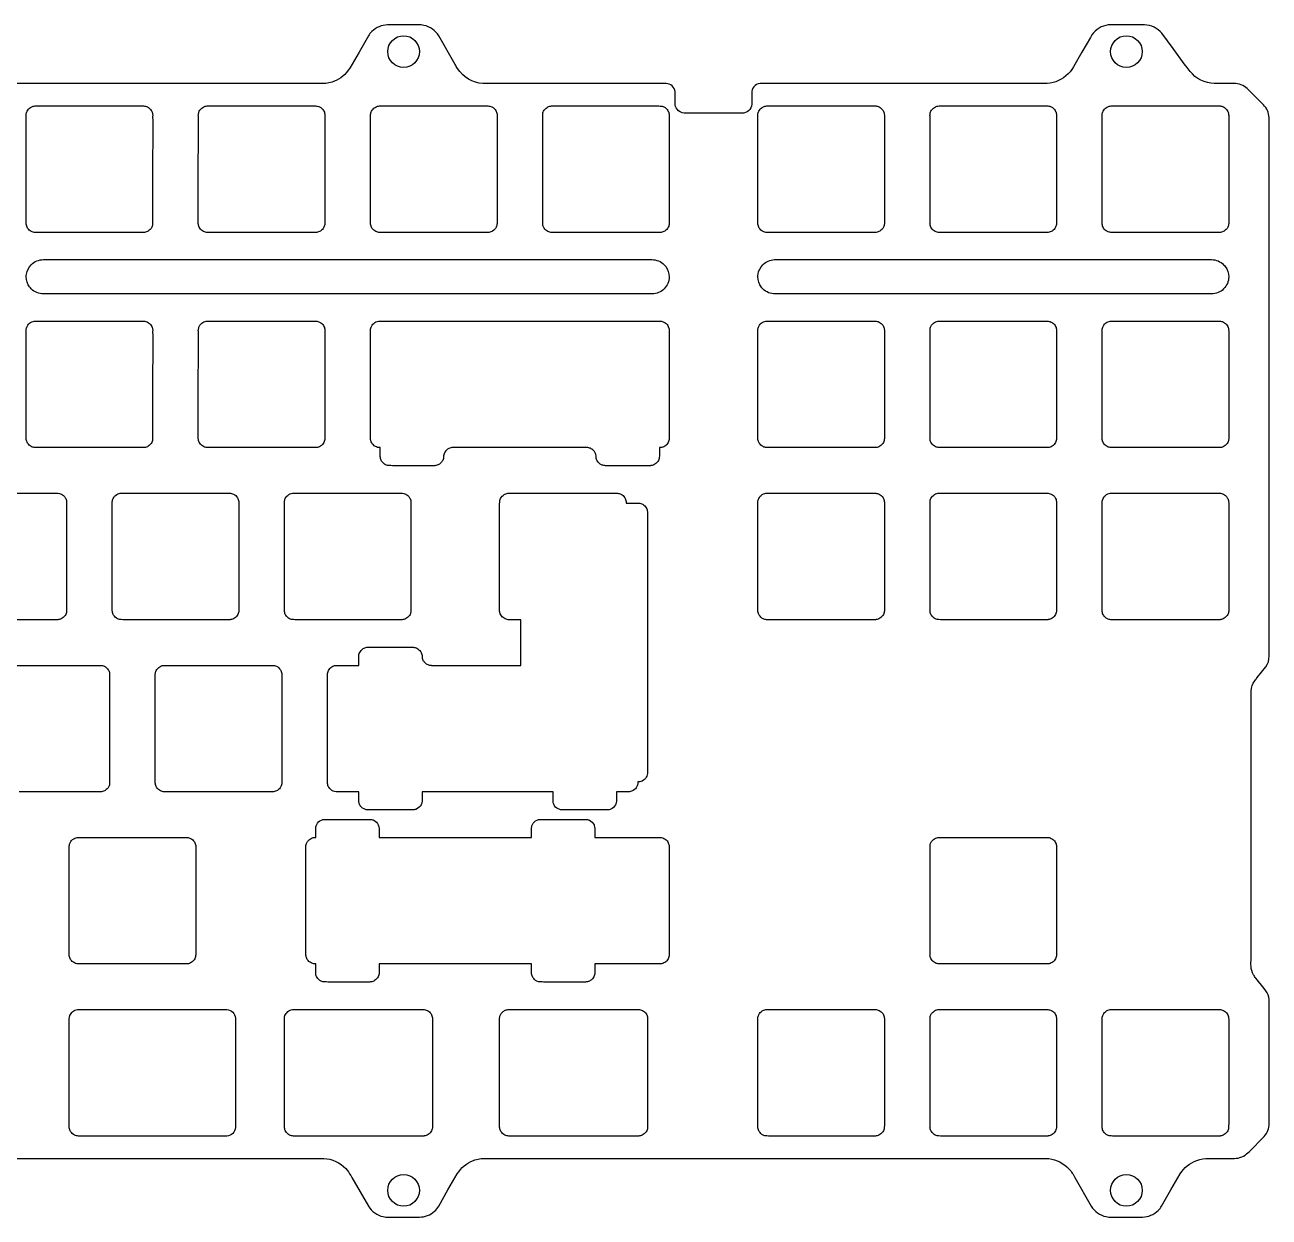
# Model space of a CAD drawing. Extents: x -176 to 176, y -66 to 66.
# Drawn here: x 38.1 to 175.8, y -66 to 66 of the extents above; entities that cross this region are included whole.
import ezdxf

# ---------------------------------------------------------------- set-up
doc = ezdxf.new("R2010")
doc.units = 0
doc.layers.get('0').update_dxf_attribs({"linetype": 'CONTINUOUS'})

msp = doc.modelspace()

# ---------------------------------------------------------------- linework, layer by layer
for points in [[(37.1, -59.48), (40.23, -59.48), (70.15, -59.48, -0.006371), (71.17, -59.48, -0.190595), (73.6, -60.61, -0.067023), (74.16, -61.38), (74.28, -61.59), (76.11, -64.76, 0.210938), (77.76, -65.93, 0.059548), (78.36, -65.98), (78.57, -65.98), (81.77, -65.98, 0.183442), (83.43, -65.33, 0.078834), (83.89, -64.76), (84.92, -62.98), (85.94, -61.2, -0.165043), (87.74, -59.72, -0.101321), (89.13, -59.48), (89.55, -59.48), (94.89, -59.48), (149.89, -59.48), (150.49, -59.48), (151.09, -59.48, -0.177467), (153.41, -60.42, -0.086734), (154.16, -61.38), (154.28, -61.59), (156.11, -64.76, 0.210937), (157.76, -65.93, 0.059577), (158.36, -65.98), (158.57, -65.98), (161.77, -65.98, 0.19585), (163.51, -65.25, 0.066646), (163.89, -64.76), (164.92, -62.98), (165.94, -61.2, -0.167056), (167.77, -59.71, -0.099456), (169.13, -59.48), (170.54, -59.48), (171.94, -59.48, 0.21354), (173.44, -58.85), (173.56, -58.74), (175.23, -57.06, 0.203566), (175.78, -55.61), (175.78, -54.4), (175.78, -42.52, 0.008338), (175.78, -41.91, 0.142898), (175.42, -40.92), (175.22, -40.66), (174.31, -39.53, -0.049571), (174.06, -39.16, -0.115576), (173.78, -38.2, -0.005557), (173.78, -37.61), (173.78, -35.24), (173.78, -8.56, -0.00773), (173.79, -7.76, -0.143008), (174.2, -6.61, -0.005862), (174.47, -6.27), (174.95, -5.68), (175.42, -5.08, 0.168955), (175.78, -3.88), (175.78, -3.44), (175.78, 54.48), (175.78, 55.72, 0.203104), (175.15, 57.14), (173.36, 58.93, 0.204803), (171.9, 59.48), (170.81, 59.48), (169.72, 59.48, -0.21787), (167.03, 60.84), (166.71, 61.27), (166.39, 61.69), (165.15, 63.37), (163.91, 65.05, 0.225398), (161.99, 65.98), (158.23, 65.98, 0.026726), (157.99, 65.97, 0.220043), (156.18, 64.88, 0.01991), (156.01, 64.59), (155.07, 62.96), (154.13, 61.33, -0.182035), (152.18, 59.69, -0.092715), (150.91, 59.48), (148.01, 59.48), (138.7, 59.48), (129.38, 59.48), (120.07, 59.48), (119.45, 59.48, 0.209306), (118.76, 59.11, 0.184027), (118.55, 58.47), (118.55, 57.84), (118.55, 57.21, -0.198804), (118.17, 56.47, -0.191345), (117.45, 56.21), (117.37, 56.21), (111.41, 56.21, -0.007051), (111.06, 56.21, -0.215795), (110.28, 56.64, -0.177693), (110.06, 57.32), (110.06, 57.95), (110.06, 58.58, 0.19827), (109.72, 59.24, 0.193055), (109.06, 59.48), (107.19, 59.48), (89.73, 59.48, -0.00882), (88.79, 59.49, -0.238281), (85.97, 61.16, -0.009116), (85.72, 61.59), (83.89, 64.76, 0.210933), (82.24, 65.93, 0.059573), (81.64, 65.98), (81.43, 65.98), (78.23, 65.98, 0.195817), (76.49, 65.25, 0.066681), (76.11, 64.76), (75.08, 62.98), (74.06, 61.2, -0.165044), (72.26, 59.72, -0.101316), (70.87, 59.48), (70.45, 59.48), (65.11, 59.48), (46.78, 59.48), (28.44, 59.48)], [(39.24, 57.01), (50.86, 57.01), (51.15, 57.01), (51.2, 57.01, 0.006451), (51.21, 57.01, -0.123864), (51.67, 56.9, -0.136669), (52.09, 56.51, -0.108206), (52.24, 56.1, -0.031437), (52.25, 55.98, 0.003363), (52.24, 55.86), (52.25, 55.36), (52.25, 54.86), (52.24, 49.6), (52.24, 46.97), (52.24, 44.34, -0.00257), (52.24, 44, -0.114647), (52.14, 43.59, -0.136637), (51.75, 43.16, -0.108237), (51.34, 43.01, -0.031316), (51.22, 43.01, 0.00368), (51.1, 43.01), (50.6, 43.01), (50.1, 43.01), (44.84, 43.01), (42.21, 43.01), (39.58, 43.01, -0.002526), (39.24, 43.01, -0.114663), (38.82, 43.11, -0.136668), (38.4, 43.5, -0.108215), (38.25, 43.91, -0.0315), (38.24, 44.03, 0.003298), (38.24, 44.15), (38.24, 44.65), (38.24, 45.15), (38.24, 50.41), (38.25, 53.04), (38.25, 55.67), (38.25, 55.82, 0.004524), (38.24, 55.94, -0.017331), (38.25, 56.06, -0.100422), (38.35, 56.43, -0.135911), (38.74, 56.85, -0.07076), (39, 56.97, -0.066608), (39.24, 57.01)], [(58.29, 57.01), (69.91, 57.01), (70.2, 57.01), (70.25, 57.01, 0.006445), (70.26, 57.01, -0.123882), (70.72, 56.9, -0.136651), (71.14, 56.51, -0.108222), (71.29, 56.1, -0.031503), (71.3, 55.98, 0.003299), (71.29, 55.86), (71.3, 55.36), (71.3, 54.86), (71.29, 49.6), (71.29, 46.97), (71.29, 44.34, -0.002548), (71.29, 44, -0.11467), (71.19, 43.59, -0.136647), (70.8, 43.16, -0.10823), (70.39, 43.01, -0.013807), (70.34, 43.01, -0.017268), (70.25, 43.01, 0.004219), (70.15, 43.01), (69.65, 43.01), (69.15, 43.01), (63.89, 43.01), (61.26, 43.01), (58.63, 43.01, -0.002526), (58.29, 43.01, -0.114641), (57.87, 43.11, -0.136667), (57.45, 43.5, -0.108215), (57.3, 43.91, -0.0315), (57.29, 44.03, 0.003362), (57.29, 44.15), (57.29, 44.65), (57.29, 45.15), (57.29, 50.41), (57.3, 53.04), (57.3, 55.67), (57.3, 55.82, 0.004524), (57.29, 55.94, -0.017395), (57.3, 56.06, -0.100422), (57.4, 56.43, -0.135921), (57.79, 56.85, -0.070759), (58.05, 56.97, -0.066608), (58.29, 57.01)], [(77.36, 57.01), (88.98, 57.01), (89.26, 57.01), (89.31, 57.01, 0.007171), (89.32, 57.01, -0.124094), (89.78, 56.9, -0.136665), (90.21, 56.51, -0.108196), (90.35, 56.1, -0.031373), (90.36, 55.98, 0.003299), (90.36, 55.86), (90.36, 55.36), (90.36, 54.86), (90.36, 49.6), (90.36, 46.97), (90.36, 44.34, -0.002548), (90.35, 44, -0.114666), (90.25, 43.59, -0.136626), (89.86, 43.16, -0.10822), (89.46, 43.01, -0.031311), (89.33, 43.01, 0.003299), (89.21, 43.01), (88.71, 43.01), (88.21, 43.01), (82.95, 43.01), (80.32, 43.01), (77.69, 43.01, -0.002593), (77.35, 43.01, -0.114655), (76.94, 43.11, -0.136663), (76.51, 43.5, -0.108131), (76.36, 43.91, -0.031503), (76.36, 44.03, 0.003298), (76.36, 44.15), (76.36, 44.65), (76.36, 45.15), (76.36, 50.41), (76.36, 53.04), (76.36, 55.67), (76.36, 55.82, 0.004589), (76.36, 55.94, -0.017335), (76.36, 56.06, -0.100469), (76.46, 56.43, -0.135895), (76.85, 56.85, -0.070704), (77.12, 56.97, -0.066545), (77.36, 57.01)], [(95.4, 44.01), (95.4, 55.63), (95.4, 55.91), (95.4, 55.96, -0.000949), (95.4, 56.01, -0.01202), (95.4, 56.06, -0.100335), (95.5, 56.43, -0.1367), (95.89, 56.85, -0.108207), (96.3, 57, -0.031952), (96.42, 57.01, 0.003489), (96.54, 57.01), (97.04, 57.01), (97.54, 57.01), (102.8, 57.01), (105.43, 57.01), (108.07, 57.01, -0.002503), (108.41, 57, -0.114698), (108.82, 56.9, -0.136623), (109.25, 56.51, -0.108193), (109.39, 56.1, -0.031499), (109.4, 55.98, 0.003426), (109.4, 55.86), (109.4, 55.36), (109.4, 54.86), (109.4, 49.6), (109.4, 46.97), (109.4, 44.34, -0.002504), (109.4, 44, -0.11471), (109.3, 43.59, -0.136666), (108.9, 43.16, -0.108187), (108.5, 43.01, -0.031256), (108.38, 43.01, 0.003235), (108.26, 43.01), (107.76, 43.01), (107.26, 43.01), (101.99, 43.01), (99.36, 43.01), (96.73, 43.01, -0.002504), (96.39, 43.01, -0.114812), (95.98, 43.11, -0.135981), (95.55, 43.5, -0.070856), (95.43, 43.77, -0.06655), (95.4, 44.01)], [(120.21, 57.01), (131.83, 57.01), (132.11, 57.01), (132.16, 57.01, -0.000632), (132.21, 57.01, -0.011856), (132.26, 57.01, -0.100283), (132.63, 56.9, -0.136667), (133.06, 56.51, -0.108325), (133.2, 56.1, -0.031504), (133.21, 55.98, 0.003298), (133.21, 55.86), (133.21, 55.36), (133.21, 54.86), (133.21, 49.6), (133.21, 46.97), (133.21, 44.34, 0.005588), (133.21, 44.15, -0.0182), (133.21, 43.96, -0.100315), (133.1, 43.59, -0.136717), (132.71, 43.16, -0.108219), (132.3, 43.01, -0.023273), (132.23, 43.01, -0.005882), (132.16, 43.01), (132.06, 43.01), (131.56, 43.01), (131.06, 43.01), (125.8, 43.01), (123.17, 43.01), (120.54, 43.01, -0.002593), (120.2, 43.01, -0.114719), (119.79, 43.11, -0.136658), (119.36, 43.5, -0.108188), (119.21, 43.91, -0.023376), (119.21, 43.98, -0.006094), (119.21, 44.05), (119.21, 44.15), (119.21, 44.65), (119.21, 45.15), (119.21, 50.41), (119.21, 53.04), (119.21, 55.67), (119.21, 55.82, 0.004589), (119.21, 55.94, -0.017463), (119.21, 56.06, -0.10047), (119.31, 56.43, -0.135883), (119.7, 56.85, -0.070706), (119.97, 56.97, -0.066545), (120.21, 57.01)], [(139.26, 57.01), (145.07, 57.01), (150.88, 57.01), (151.02, 57.01), (151.16, 57.01), (151.19, 57.01), (151.21, 57.01, -0.001012), (151.26, 57.01, -0.012018), (151.31, 57.01, -0.100239), (151.68, 56.9, -0.136648), (152.11, 56.51, -0.1082), (152.25, 56.1, -0.032013), (152.26, 55.98, 0.003552), (152.26, 55.86), (152.26, 55.36), (152.26, 54.86), (152.26, 49.6), (152.26, 46.97), (152.26, 44.34, -0.002504), (152.25, 44, -0.114592), (152.15, 43.59, -0.136673), (151.76, 43.16, -0.108233), (151.35, 43.01, -0.031392), (151.23, 43.01, 0.003688), (151.11, 43.01), (150.61, 43.01), (150.11, 43.01), (144.85, 43.01), (142.22, 43.01), (139.59, 43.01, -0.00257), (139.25, 43.01, -0.114721), (138.84, 43.11, -0.136683), (138.41, 43.5, -0.108199), (138.26, 43.91, -0.031255), (138.26, 44.03, 0.003299), (138.26, 44.15), (138.26, 44.65), (138.26, 45.15), (138.26, 50.41), (138.26, 53.04), (138.26, 55.67, 0.005747), (138.26, 55.86, -0.018198), (138.26, 56.06, -0.100478), (138.36, 56.43, -0.135885), (138.75, 56.85, -0.070701), (139.02, 56.97, -0.066556), (139.26, 57.01)], [(158.31, 57.01), (169.93, 57.01), (170.21, 57.01), (170.26, 57.01, -0.00079), (170.31, 57.01, -0.012014), (170.36, 57.01, -0.100351), (170.73, 56.9, -0.136616), (171.16, 56.51, -0.108252), (171.3, 56.1, -0.031504), (171.31, 55.98, 0.003299), (171.31, 55.86), (171.31, 55.36), (171.31, 54.86), (171.31, 49.6), (171.31, 46.97), (171.31, 44.34, -0.001728), (171.31, 44, -0.115542), (171.2, 43.59, -0.136635), (170.81, 43.16, -0.108179), (170.4, 43.01, -0.03137), (170.28, 43.01, 0.003362), (170.16, 43.01), (169.66, 43.01), (169.16, 43.01), (163.9, 43.01), (161.27, 43.01), (158.64, 43.01, 0.005627), (158.45, 43, -0.017923), (158.26, 43.01, -0.100285), (157.89, 43.11, -0.136617), (157.46, 43.5, -0.108261), (157.31, 43.91, -0.031249), (157.31, 44.03, 0.003298), (157.31, 44.15), (157.31, 44.65), (157.31, 45.15), (157.31, 50.41), (157.31, 53.04), (157.31, 55.67, 0.005748), (157.31, 55.86, -0.017883), (157.31, 56.06, -0.100476), (157.41, 56.43, -0.136055), (157.8, 56.85, -0.070787), (158.07, 56.97, -0.066634), (158.31, 57.01)], [(107.5, 36.2), (74.51, 36.2), (58.01, 36.2), (41.52, 36.2), (40.98, 36.2), (40.72, 36.2), (40.45, 36.2, 0.002568), (40.17, 36.2, -0.199696), (38.8, 36.76, -0.037463), (38.62, 36.97, -0.158691), (38.24, 38.1, -0.037506), (38.27, 38.38, -0.158686), (38.8, 39.44, -0.200043), (40.16, 40, 0.001622), (40.45, 40), (40.76, 40), (43.66, 40), (46.56, 40), (76.34, 40), (91.23, 40), (106.12, 40), (106.66, 40), (106.93, 40), (107.19, 40, 0.002315), (107.47, 40, -0.199657), (108.84, 39.44, -0.037578), (109.02, 39.23, -0.158715), (109.4, 38.1, -0.198518), (108.84, 36.76, -0.198927), (107.5, 36.2)], [(169.41, 36.2), (145.75, 36.2), (122.09, 36.2), (121.71, 36.2), (121.33, 36.2, 0.002594), (121.14, 36.2, -0.200088), (119.76, 36.76, -0.037484), (119.58, 36.97, -0.158697), (119.21, 38.1, -0.037479), (119.23, 38.38, -0.158668), (119.76, 39.44, -0.191666), (121.06, 40, -0.007348), (121.22, 40), (121.27, 40), (121.33, 40), (121.55, 40), (133.26, 40), (144.98, 40), (156.7, 40), (168.42, 40), (168.81, 40), (169.19, 40), (169.3, 40, -0.003267), (169.42, 40, -0.194684), (170.75, 39.44, -0.0376), (170.93, 39.23, -0.158689), (171.31, 38.1, -0.198568), (170.75, 36.76, -0.198918), (169.41, 36.2)], [(39.24, 33.19), (45.05, 33.19), (50.86, 33.19), (51.15, 33.19), (51.17, 33.19), (51.2, 33.19, -0.00079), (51.25, 33.19, -0.012018), (51.29, 33.19, -0.100265), (51.67, 33.09, -0.136636), (52.09, 32.7, -0.108209), (52.24, 32.29, -0.031448), (52.25, 32.17, 0.003363), (52.24, 32.05), (52.25, 31.55), (52.25, 31.05), (52.24, 25.79), (52.24, 23.16), (52.24, 20.53, -0.002548), (52.24, 20.19, -0.114707), (52.14, 19.77, -0.136689), (51.75, 19.35, -0.108281), (51.34, 19.2, -0.014454), (51.29, 19.19, -0.01265), (51.25, 19.19, -0.001352), (51.2, 19.19), (51.1, 19.19), (50.6, 19.19), (50.1, 19.19), (44.84, 19.19), (42.21, 19.19), (39.58, 19.19, -0.002593), (39.24, 19.2, -0.114631), (38.82, 19.3, -0.136673), (38.4, 19.69, -0.108184), (38.25, 20.1, -0.031504), (38.24, 20.22, 0.003363), (38.24, 20.34), (38.24, 20.84), (38.24, 21.34), (38.24, 26.6), (38.25, 29.23), (38.25, 31.86), (38.25, 32, 0.004525), (38.24, 32.12, -0.017337), (38.25, 32.24, -0.100429), (38.35, 32.61, -0.135931), (38.74, 33.04, -0.070761), (39, 33.16, -0.066607), (39.24, 33.19)], [(58.29, 33.19), (64.1, 33.19), (69.91, 33.19), (70.2, 33.19), (70.22, 33.19), (70.25, 33.19, -0.000851), (70.3, 33.19, -0.012018), (70.34, 33.19, -0.100254), (70.72, 33.09, -0.136638), (71.14, 32.7, -0.108193), (71.29, 32.29, -0.02358), (71.29, 32.22, -0.006093), (71.29, 32.15), (71.29, 32.05), (71.3, 31.55), (71.3, 31.05), (71.29, 25.79), (71.29, 23.16), (71.29, 20.53, -0.002548), (71.29, 20.19, -0.114666), (71.19, 19.77, -0.136669), (70.8, 19.35, -0.108281), (70.39, 19.2, -0.014453), (70.34, 19.19, -0.012655), (70.3, 19.19, -0.00138), (70.25, 19.19), (70.15, 19.19), (69.65, 19.19), (69.15, 19.19), (63.89, 19.19), (61.26, 19.19), (58.63, 19.19, 0.005648), (58.44, 19.19, -0.018001), (58.25, 19.19, -0.100182), (57.87, 19.3, -0.136663), (57.45, 19.69, -0.108185), (57.3, 20.1, -0.031504), (57.29, 20.22, 0.003426), (57.29, 20.34), (57.29, 20.84), (57.29, 21.34), (57.29, 26.6), (57.3, 29.23), (57.3, 31.86), (57.3, 32, 0.004525), (57.29, 32.12, -0.017337), (57.3, 32.24, -0.100448), (57.4, 32.61, -0.135931), (57.79, 33.04, -0.070762), (58.05, 33.16, -0.066605), (58.29, 33.19)], [(108.31, 19.19), (108.31, 18.74), (108.31, 18.52), (108.31, 18.29), (108.31, 18.24, 0.00581), (108.31, 18.23, -0.124004), (108.2, 17.77, -0.13667), (107.81, 17.35, -0.108264), (107.41, 17.2, -0.023798), (107.33, 17.19, -0.005885), (107.26, 17.19), (107.17, 17.19), (106.83, 17.19), (104.74, 17.19), (103.69, 17.19), (102.64, 17.19, 0.005607), (102.45, 17.19, -0.017881), (102.26, 17.2, -0.10048), (101.89, 17.3, -0.136495), (101.46, 17.69, -0.10788), (101.31, 18.1, -0.015064), (101.31, 18.14, -0.005925), (101.31, 18.19, 0.005927), (101.31, 18.24, 0.014753), (101.3, 18.29, 0.063304), (101.24, 18.53, 0.080024), (101.07, 18.82, 0.089469), (100.77, 19.07, 0.097538), (100.41, 19.19, 0.03131), (100.29, 19.19, -0.003318), (100.17, 19.19), (99.53, 19.19), (98.89, 19.19), (92.35, 19.19), (85.81, 19.19), (85.53, 19.19), (85.48, 19.19, -0.006231), (85.47, 19.19, 0.123945), (85.01, 19.09, 0.136455), (84.58, 18.7, 0.107939), (84.44, 18.29, 0.015074), (84.43, 18.24, 0.005924), (84.43, 18.19, -0.006236), (84.43, 18.14, -0.014762), (84.43, 18.1, -0.063353), (84.37, 17.86, -0.079984), (84.19, 17.57, -0.089506), (83.9, 17.32, -0.097477), (83.53, 17.2, -0.031376), (83.41, 17.19, 0.003362), (83.29, 17.19), (82.96, 17.19), (80.86, 17.19), (79.81, 17.19), (78.77, 17.19, -0.002437), (78.42, 17.2, -0.114657), (78.01, 17.3, -0.136651), (77.58, 17.69, -0.108196), (77.44, 18.1, -0.023161), (77.43, 18.17, -0.006092), (77.43, 18.24), (77.43, 18.34), (77.43, 18.77), (77.43, 19.19, -0.007763), (77.34, 19.19, -0.022799), (77.25, 19.2, -0.064134), (77.01, 19.26, -0.129727), (76.57, 19.59, -0.139164), (76.35, 20.1, -0.031508), (76.34, 20.22, 0.003426), (76.34, 20.34), (76.34, 20.84), (76.34, 21.34), (76.34, 26.6), (76.35, 29.23), (76.35, 31.86, -0.002593), (76.35, 32.2, -0.114714), (76.45, 32.61, -0.129289), (76.82, 33.03, -0.148756), (77.36, 33.19, -0.001683), (77.42, 33.19, 0.001807), (77.63, 33.19), (78.3, 33.19), (78.96, 33.19), (80.3, 33.19), (94.07, 33.19), (107.83, 33.19), (108.18, 33.19, 0.001089), (108.32, 33.19, -0.001407), (108.38, 33.19, -0.014455), (108.44, 33.19, -0.099349), (108.82, 33.09, -0.136822), (109.24, 32.7, -0.108161), (109.39, 32.29, -0.031511), (109.4, 32.17, 0.003299), (109.39, 32.05), (109.4, 31.55), (109.4, 31.05), (109.39, 25.79), (109.39, 23.16), (109.39, 20.53, -0.002594), (109.39, 20.19, -0.114633), (109.29, 19.77, -0.136831), (108.9, 19.35, -0.108204), (108.49, 19.2, -0.026321), (108.4, 19.19, -0.005909), (108.31, 19.19)], [(120.21, 33.19), (126.02, 33.19), (131.83, 33.19), (132.11, 33.19), (132.14, 33.19), (132.16, 33.19, 0.005952), (132.17, 33.19, -0.123927), (132.63, 33.09, -0.136671), (133.06, 32.7, -0.108201), (133.2, 32.29, -0.032021), (133.21, 32.17, 0.003553), (133.21, 32.05), (133.21, 31.55), (133.21, 31.05), (133.21, 25.79), (133.21, 23.16), (133.21, 20.53, -0.001727), (133.21, 20.19, -0.115538), (133.1, 19.77, -0.136654), (132.71, 19.35, -0.108228), (132.3, 19.2, -0.031374), (132.18, 19.19, 0.003362), (132.06, 19.19), (131.56, 19.19), (131.06, 19.19), (125.8, 19.19), (123.17, 19.19), (120.54, 19.19, 0.005648), (120.35, 19.19, -0.017923), (120.16, 19.19, -0.100276), (119.79, 19.3, -0.136642), (119.36, 19.69, -0.108195), (119.21, 20.1, -0.031512), (119.21, 20.22, 0.0033), (119.21, 20.34), (119.21, 20.84), (119.21, 21.34), (119.21, 26.6), (119.21, 29.23), (119.21, 31.86), (119.21, 32, 0.004461), (119.21, 32.12, -0.017208), (119.21, 32.24, -0.10041), (119.31, 32.61, -0.135948), (119.7, 33.04, -0.070897), (119.97, 33.16, -0.066671), (120.21, 33.19)], [(139.26, 33.19), (145.07, 33.19), (150.88, 33.19), (151.16, 33.19), (151.21, 33.19, 0.008029), (151.22, 33.19, -0.124082), (151.68, 33.09, -0.136624), (152.11, 32.7, -0.108192), (152.25, 32.29, -0.032014), (152.26, 32.17, 0.003807), (152.26, 32.05), (152.26, 31.55), (152.26, 31.05), (152.26, 25.79), (152.26, 23.16), (152.26, 20.53, -0.002504), (152.25, 20.19, -0.114676), (152.15, 19.77, -0.136654), (151.76, 19.35, -0.108223), (151.35, 19.2, -0.03211), (151.23, 19.19, 0.003553), (151.11, 19.19), (150.61, 19.19), (150.11, 19.19), (144.85, 19.19), (142.22, 19.19), (139.59, 19.19, -0.002515), (139.25, 19.2, -0.11465), (138.84, 19.3, -0.136673), (138.41, 19.69, -0.108201), (138.26, 20.1, -0.031512), (138.26, 20.22, 0.0033), (138.26, 20.34), (138.26, 20.84), (138.26, 21.34), (138.26, 26.6), (138.26, 29.23), (138.26, 31.86, 0.005748), (138.26, 32.05, -0.017883), (138.26, 32.24, -0.100402), (138.36, 32.61, -0.135933), (138.75, 33.04, -0.070848), (139.02, 33.16, -0.06668), (139.26, 33.19)], [(158.31, 33.19), (164.12, 33.19), (169.93, 33.19), (170.21, 33.19), (170.26, 33.19, 0.007291), (170.27, 33.19, -0.124035), (170.73, 33.09, -0.136766), (171.16, 32.7, -0.108206), (171.3, 32.29, -0.032009), (171.31, 32.17, 0.003552), (171.31, 32.05), (171.31, 31.55), (171.31, 31.05), (171.31, 25.79), (171.31, 23.16), (171.31, 20.53, 0.005748), (171.31, 20.34, -0.018202), (171.31, 20.14, -0.100282), (171.2, 19.77, -0.136659), (170.81, 19.35, -0.108182), (170.4, 19.2, -0.031434), (170.28, 19.19, 0.003425), (170.16, 19.19), (169.66, 19.19), (169.16, 19.19), (163.9, 19.19), (161.27, 19.19), (158.64, 19.19, -0.002494), (158.3, 19.2, -0.11463), (157.89, 19.3, -0.136657), (157.46, 19.69, -0.108193), (157.31, 20.1, -0.031245), (157.31, 20.22, 0.003298), (157.31, 20.34), (157.31, 20.84), (157.31, 21.34), (157.31, 26.6), (157.31, 29.23), (157.31, 31.86, -0.002503), (157.31, 32.2, -0.114758), (157.41, 32.61, -0.13593), (157.8, 33.04, -0.070814), (158.07, 33.16, -0.066611), (158.31, 33.19)], [(35.53, 14.14), (41.34, 14.14), (41.48, 14.14), (41.62, 14.14), (41.65, 14.14), (41.67, 14.14, 0.005435), (41.68, 14.14, -0.123848), (42.14, 14.04, -0.136633), (42.57, 13.65, -0.108213), (42.71, 13.24, -0.023361), (42.72, 13.17, -0.005985), (42.72, 13.1), (42.72, 13), (42.72, 12.5), (42.72, 12), (42.72, 6.74), (42.72, 4.11), (42.72, 1.48, -0.002503), (42.72, 1.14, -0.1147), (42.62, 0.72, -0.136614), (42.23, 0.3, -0.108259), (41.82, 0.15, -0.03196), (41.7, 0.14, 0.003482), (41.58, 0.14), (41.08, 0.14), (40.58, 0.14), (35.32, 0.14)], [(48.77, 14.14), (54.58, 14.14), (60.39, 14.14), (60.53, 14.14), (60.67, 14.14), (60.7, 14.14), (60.72, 14.14, 0.005362), (60.73, 14.14, -0.123852), (61.19, 14.04, -0.136618), (61.62, 13.65, -0.108212), (61.76, 13.24, -0.031499), (61.77, 13.12, 0.003362), (61.77, 13), (61.77, 12.5), (61.77, 12), (61.77, 6.74), (61.77, 4.11), (61.77, 1.48, -0.002526), (61.77, 1.14, -0.114699), (61.67, 0.72, -0.136614), (61.28, 0.3, -0.108263), (60.87, 0.15, -0.03196), (60.75, 0.14, 0.003481), (60.63, 0.14), (60.13, 0.14), (59.63, 0.14), (54.37, 0.14), (51.73, 0.14), (49.1, 0.14, -0.001762), (48.77, 0.15, -0.115543), (48.35, 0.25, -0.136656), (47.92, 0.64, -0.108179), (47.78, 1.05, -0.031368), (47.77, 1.17, 0.003361), (47.77, 1.29), (47.77, 1.79), (47.77, 2.29), (47.77, 7.55), (47.77, 10.18), (47.77, 12.81), (47.77, 12.95, 0.004462), (47.77, 13.07, -0.01734), (47.77, 13.19, -0.100414), (47.87, 13.56, -0.135942), (48.26, 13.99, -0.070819), (48.53, 14.11, -0.066616), (48.77, 14.14)], [(67.82, 14.14), (73.63, 14.14), (79.44, 14.14), (79.58, 14.14), (79.72, 14.14), (79.75, 14.14), (79.77, 14.14, 0.005364), (79.78, 14.14, -0.123844), (80.24, 14.04, -0.136639), (80.67, 13.65, -0.108248), (80.81, 13.24, -0.031374), (80.82, 13.12, 0.003425), (80.82, 13), (80.82, 12.5), (80.82, 12), (80.82, 6.74), (80.82, 4.11), (80.82, 1.48, 0.005667), (80.82, 1.29, -0.01804), (80.82, 1.09, -0.100314), (80.72, 0.72, -0.136607), (80.33, 0.3, -0.10826), (79.92, 0.15, -0.031968), (79.8, 0.14, 0.003481), (79.68, 0.14), (79.18, 0.14), (78.68, 0.14), (73.42, 0.14), (70.78, 0.14), (68.15, 0.14, -0.002638), (67.81, 0.15, -0.114666), (67.4, 0.25, -0.136656), (66.97, 0.64, -0.108197), (66.83, 1.05, -0.031495), (66.82, 1.17, 0.003425), (66.82, 1.29), (66.82, 1.79), (66.82, 2.29), (66.82, 7.55), (66.82, 10.18), (66.82, 12.81, 0.00559), (66.82, 13, -0.018046), (66.82, 13.19, -0.100433), (66.92, 13.56, -0.135939), (67.31, 13.99, -0.070796), (67.58, 14.11, -0.066607), (67.82, 14.14)], [(103.55, -18.91), (103.55, -19.36), (103.55, -19.58), (103.55, -19.81), (103.55, -19.86, -0.005392), (103.55, -19.93, -0.022446), (103.55, -20.01, -0.086565), (103.45, -20.33, -0.17546), (102.93, -20.83, -0.088891), (102.6, -20.91, -0.011533), (102.55, -20.91, -0.002141), (102.5, -20.91, 0.001157), (102.07, -20.91), (101.03, -20.91), (99.98, -20.91), (98.93, -20.91), (97.88, -20.91, 0.003096), (97.59, -20.91, -0.030691), (97.45, -20.9, -0.086604), (97.13, -20.8, -0.175381), (96.63, -20.29, -0.088971), (96.55, -19.96, -0.011929), (96.55, -19.91, -0.001569), (96.55, -19.86), (96.55, -19.76), (96.55, -19.33), (96.55, -18.91), (82.05, -18.91), (82.05, -19.36), (82.05, -19.58), (82.05, -19.81), (82.05, -19.86, -0.005403), (82.05, -19.93, -0.0227), (82.05, -20.01, -0.086429), (81.95, -20.33, -0.175349), (81.43, -20.82, -0.08915), (81.1, -20.91, -0.011752), (81.05, -20.91, -0.001958), (81, -20.91, 0.001086), (80.57, -20.91), (79.53, -20.91), (78.48, -20.91), (77.43, -20.91), (76.38, -20.91, 0.003176), (76.09, -20.91, -0.030835), (75.95, -20.9, -0.086424), (75.63, -20.8, -0.175295), (75.13, -20.29, -0.089072), (75.05, -19.96, -0.011597), (75.05, -19.91, -0.001253), (75.05, -19.86), (75.05, -19.76), (75.05, -19.33), (75.05, -18.91), (74.11, -18.91), (73.17, -18.91), (72.99, -18.91), (72.82, -18.91, 0.000779), (72.7, -18.91, -0.001655), (72.58, -18.91, -0.008111), (72.53, -18.9, -0.087676), (72.23, -18.84, -0.154516), (71.73, -18.41, -0.108207), (71.59, -18, -0.031639), (71.58, -17.88, 0.003426), (71.58, -17.76), (71.58, -17.26), (71.58, -16.76), (71.58, -11.5), (71.58, -8.87), (71.58, -6.24, -0.002548), (71.59, -5.9, -0.114678), (71.69, -5.49, -0.13681), (72.08, -5.06, -0.108094), (72.48, -4.91, -0.014162), (72.53, -4.91, -0.007488), (72.58, -4.91, -0.002215), (72.7, -4.91, 0.001082), (73.05, -4.91), (73.55, -4.91), (74.05, -4.91), (75.05, -4.91), (75.05, -4.45), (75.05, -4.23), (75.05, -4), (75.05, -3.95, 0.007773), (75.05, -3.95, -0.123976), (75.15, -3.49, -0.136671), (75.54, -3.06, -0.108187), (75.95, -2.91, -0.01385), (76, -2.91, -0.016905), (76.1, -2.91, 0.003619), (76.19, -2.91), (76.53, -2.91), (78.62, -2.91), (79.67, -2.91), (80.72, -2.91, 0.005788), (80.91, -2.9, -0.018211), (81.1, -2.91, -0.100517), (81.47, -3.01, -0.13643), (81.9, -3.4, -0.107948), (82.05, -3.81, -0.015066), (82.05, -3.86, -0.005924), (82.05, -3.91, 0.005925), (82.05, -3.96, 0.014772), (82.06, -4, 0.063362), (82.11, -4.24, 0.080021), (82.29, -4.53, 0.089599), (82.59, -4.78, 0.097501), (82.95, -4.9, 0.01385), (83, -4.9, 0.017082), (83.1, -4.91, -0.003998), (83.19, -4.91), (84.42, -4.91), (85.64, -4.91), (88.09, -4.91), (90.53, -4.91), (92.98, -4.91), (92.98, 0.14), (92.37, 0.14, -0.0004), (91.76, 0.14), (91.7, 0.14, -0.000852), (91.64, 0.14, -0.013779), (91.58, 0.14, -0.065507), (91.35, 0.19, -0.119771), (90.92, 0.46, -0.122295), (90.67, 0.9, -0.05389), (90.63, 1.09, -0.01623), (90.63, 1.19, 0.003659), (90.63, 1.29), (90.63, 1.79), (90.63, 2.29), (90.63, 7.55), (90.63, 10.18), (90.63, 12.81, -0.002549), (90.64, 13.15, -0.114643), (90.74, 13.56, -0.136604), (91.13, 13.99, -0.108205), (91.53, 14.14, -0.032002), (91.65, 14.14, 0.003537), (91.78, 14.14), (92.28, 14.14), (92.78, 14.14), (98.04, 14.14), (100.67, 14.14), (103.3, 14.14, 0.005697), (103.49, 14.15, -0.017961), (103.68, 14.14, -0.100273), (104.05, 14.04, -0.136727), (104.48, 13.65, -0.108135), (104.63, 13.24, -0.025988), (104.63, 13.15, -0.006113), (104.63, 13.06), (105.24, 13.06, -0.000407), (105.85, 13.06), (105.92, 13.06, -0.004497), (106.01, 13.06, -0.009295), (106.03, 13.06, -0.065384), (106.27, 13.01, -0.119716), (106.7, 12.74, -0.122483), (106.95, 12.3, -0.053343), (106.98, 12.11, -0.019337), (106.98, 11.95, 0.005987), (106.98, 11.79), (106.98, 4.77), (106.98, -2.25), (106.98, -16.3), (106.98, -16.62, 0.00485), (106.98, -16.75, -0.01816), (106.98, -16.87, -0.153425), (106.76, -17.43, -0.142377), (106.27, -17.77, -0.067933), (106.03, -17.82, -0.013034), (105.93, -17.82, -0.002245), (105.93, -17.89, -0.016168), (105.93, -17.96, -0.098916), (105.82, -18.33, -0.136938), (105.43, -18.75, -0.108144), (105.02, -18.9, -0.024916), (104.94, -18.91, -0.005563), (104.86, -18.91, 0.00163), (104.66, -18.91), (104.39, -18.91), (104.11, -18.91), (103.55, -18.91)], [(120.21, 14.14), (126.02, 14.14), (131.83, 14.14), (131.97, 14.14), (132.11, 14.14), (132.16, 14.14, -0.000672), (132.21, 14.14, -0.011978), (132.26, 14.14, -0.100351), (132.63, 14.04, -0.136669), (133.06, 13.65, -0.108201), (133.2, 13.24, -0.032007), (133.21, 13.12, 0.003552), (133.21, 13), (133.21, 12.5), (133.21, 12), (133.21, 6.74), (133.21, 4.11), (133.21, 1.48, -0.001903), (133.21, 1.14, -0.115431), (133.1, 0.72, -0.136648), (132.71, 0.3, -0.108191), (132.3, 0.15, -0.032022), (132.18, 0.14, 0.003546), (132.06, 0.14), (131.56, 0.14), (131.06, 0.14), (125.8, 0.14), (123.17, 0.14), (120.54, 0.14, 0.005578), (120.35, 0.14, -0.017933), (120.16, 0.14, -0.100267), (119.79, 0.25, -0.136676), (119.36, 0.64, -0.108159), (119.21, 1.05, -0.031381), (119.21, 1.17, 0.003299), (119.21, 1.29), (119.21, 1.79), (119.21, 2.29), (119.21, 7.55), (119.21, 10.18), (119.21, 12.81), (119.21, 12.95, 0.00459), (119.21, 13.07, -0.017468), (119.21, 13.19, -0.100435), (119.31, 13.56, -0.135944), (119.7, 13.99, -0.070819), (119.97, 14.11, -0.066607), (120.21, 14.14)], [(139.26, 14.14), (145.07, 14.14), (150.88, 14.14), (151.02, 14.14), (151.16, 14.14), (151.19, 14.14), (151.21, 14.14, 0.00536), (151.22, 14.14, -0.123855), (151.68, 14.04, -0.136608), (152.11, 13.65, -0.108212), (152.25, 13.24, -0.032008), (152.26, 13.12, 0.003552), (152.26, 13), (152.26, 12.5), (152.26, 12), (152.26, 6.74), (152.26, 4.11), (152.26, 1.48, -0.002504), (152.25, 1.14, -0.114661), (152.15, 0.72, -0.136625), (151.76, 0.3, -0.108223), (151.35, 0.15, -0.031956), (151.23, 0.14, 0.003483), (151.11, 0.14), (150.61, 0.14), (150.11, 0.14), (144.85, 0.14), (142.22, 0.14), (139.59, 0.14, -0.002626), (139.25, 0.15, -0.114687), (138.84, 0.25, -0.136624), (138.41, 0.64, -0.108194), (138.26, 1.05, -0.031494), (138.26, 1.17, 0.003298), (138.26, 1.29), (138.26, 1.79), (138.26, 2.29), (138.26, 7.55), (138.26, 10.18), (138.26, 12.81, 0.005589), (138.26, 13, -0.017886), (138.26, 13.19, -0.100393), (138.36, 13.56, -0.135938), (138.75, 13.99, -0.070791), (139.02, 14.11, -0.066601), (139.26, 14.14)], [(158.31, 14.14), (164.12, 14.14), (169.93, 14.14), (170.21, 14.14), (170.26, 14.14, 0.006115), (170.27, 14.14, -0.123964), (170.73, 14.04, -0.136773), (171.16, 13.65, -0.108197), (171.3, 13.24, -0.032008), (171.31, 13.12, 0.003552), (171.31, 13), (171.31, 12.5), (171.31, 12), (171.31, 6.74), (171.31, 4.11), (171.31, 1.48, 0.005747), (171.31, 1.29, -0.01836), (171.31, 1.09, -0.100378), (171.2, 0.72, -0.136689), (170.81, 0.3, -0.108158), (170.4, 0.15, -0.013866), (170.36, 0.14, -0.016984), (170.26, 0.14, 0.004175), (170.16, 0.14), (169.66, 0.14), (169.16, 0.14), (163.9, 0.14), (161.27, 0.14), (158.64, 0.14, 0.005727), (158.45, 0.14, -0.017999), (158.26, 0.14, -0.100257), (157.89, 0.25, -0.136593), (157.46, 0.64, -0.108191), (157.31, 1.05, -0.031503), (157.31, 1.17, 0.003299), (157.31, 1.29), (157.31, 1.79), (157.31, 2.29), (157.31, 7.55), (157.31, 10.18), (157.31, 12.81, -0.002503), (157.31, 13.15, -0.114753), (157.41, 13.56, -0.136), (157.8, 13.99, -0.07082), (158.07, 14.11, -0.066423), (158.31, 14.14)], [(34.48, -4.91), (46.1, -4.91), (46.39, -4.91), (46.43, -4.91, 0.00587), (46.44, -4.91, -0.123879), (46.9, -5.01, -0.136675), (47.33, -5.4, -0.108196), (47.48, -5.81, -0.03138), (47.48, -5.93, 0.003299), (47.48, -6.05), (47.48, -6.55), (47.48, -7.05), (47.48, -12.31), (47.48, -14.94), (47.48, -17.57, -0.002548), (47.48, -17.91, -0.114692), (47.38, -18.33, -0.136656), (46.99, -18.75, -0.108186), (46.58, -18.9, -0.03138), (46.46, -18.91, 0.003362), (46.34, -18.91), (45.84, -18.91), (45.34, -18.91), (40.08, -18.91), (37.45, -18.91)], [(53.53, -4.91), (65.15, -4.91), (65.44, -4.91), (65.48, -4.91, 0.005859), (65.49, -4.91, -0.123882), (65.95, -5.01, -0.136635), (66.38, -5.4, -0.108242), (66.53, -5.81, -0.031511), (66.53, -5.93, 0.003299), (66.53, -6.05), (66.53, -6.55), (66.53, -7.05), (66.53, -12.31), (66.53, -14.94), (66.53, -17.57, -0.002549), (66.53, -17.91, -0.114663), (66.43, -18.33, -0.136619), (66.04, -18.75, -0.108196), (65.63, -18.9, -0.023258), (65.56, -18.91, -0.006144), (65.48, -18.91), (65.39, -18.91), (64.89, -18.91), (64.39, -18.91), (59.13, -18.91), (56.5, -18.91), (53.87, -18.91, -0.002504), (53.52, -18.9, -0.114673), (53.11, -18.8, -0.136672), (52.68, -18.41, -0.108213), (52.54, -18, -0.031377), (52.53, -17.88, 0.003362), (52.53, -17.76), (52.53, -17.26), (52.53, -16.76), (52.53, -11.5), (52.53, -8.87), (52.53, -6.24), (52.53, -6.1, 0.004525), (52.53, -5.98, -0.017338), (52.53, -5.86, -0.100394), (52.64, -5.49, -0.135921), (53.03, -5.06, -0.070767), (53.29, -4.94, -0.066675), (53.53, -4.91)], [(94.16, -23.96), (94.16, -23.5), (94.16, -23.28), (94.16, -23.05), (94.16, -23, -0.005611), (94.17, -22.93, -0.0227), (94.17, -22.86, -0.08643), (94.27, -22.53, -0.175346), (94.78, -22.04, -0.08911), (95.11, -21.96, -0.01183), (95.16, -21.96, -0.001801), (95.21, -21.96, 0.001056), (95.64, -21.96), (96.69, -21.96), (97.74, -21.96), (98.78, -21.96), (99.83, -21.96, 0.00302), (100.13, -21.96, -0.030768), (100.26, -21.96, -0.086462), (100.59, -22.06, -0.175324), (101.08, -22.58, -0.08908), (101.16, -22.91, -0.011914), (101.16, -22.96, -0.001569), (101.16, -23), (101.16, -23.1), (101.16, -23.53), (101.16, -23.96), (104.63, -23.96), (106.36, -23.96), (108.09, -23.96, 0.005424), (108.27, -23.95, -0.018275), (108.44, -23.96, -0.027837), (108.54, -23.97, -0.073082), (108.82, -24.06, -0.136758), (109.24, -24.45, -0.108261), (109.39, -24.86, -0.031511), (109.4, -24.98, 0.003299), (109.39, -25.1), (109.4, -25.6), (109.4, -26.1), (109.39, -31.36), (109.39, -33.99), (109.39, -36.62, -0.002549), (109.39, -36.96, -0.114654), (109.29, -37.38, -0.136654), (108.9, -37.8, -0.108221), (108.49, -37.95, -0.022825), (108.42, -37.96, -0.006185), (108.35, -37.96), (108.27, -37.96), (106.49, -37.96), (104.72, -37.96), (102.94, -37.96), (101.16, -37.96), (101.16, -38.41), (101.16, -38.63), (101.16, -38.86), (101.16, -38.91, 0.005791), (101.16, -38.92, -0.123997), (101.06, -39.38, -0.136646), (100.67, -39.8, -0.108207), (100.26, -39.95, -0.031122), (100.14, -39.96, 0.003174), (100.02, -39.96), (99.69, -39.96), (97.59, -39.96), (96.55, -39.96), (95.5, -39.96, -0.002415), (95.16, -39.95, -0.114616), (94.74, -39.85, -0.136636), (94.32, -39.46, -0.10816), (94.17, -39.05, -0.031378), (94.16, -38.93, 0.003299), (94.16, -38.81), (94.16, -38.38), (94.16, -37.96), (77.29, -37.96), (77.29, -38.41), (77.29, -38.63), (77.29, -38.86), (77.29, -38.91, 0.005687), (77.29, -38.92, -0.123963), (77.19, -39.38, -0.136669), (76.79, -39.8, -0.108198), (76.39, -39.95, -0.031313), (76.27, -39.96, 0.003301), (76.15, -39.96), (75.81, -39.96), (73.72, -39.96), (72.67, -39.96), (71.62, -39.96, -0.002437), (71.28, -39.95, -0.114642), (70.87, -39.85, -0.136663), (70.44, -39.46, -0.108314), (70.29, -39.05, -0.023156), (70.29, -38.98, -0.006092), (70.29, -38.91), (70.29, -38.81), (70.29, -38.38), (70.29, -37.96, -0.002031), (70.22, -37.96, -0.016267), (70.15, -37.96, -0.098865), (69.78, -37.85, -0.136925), (69.35, -37.46, -0.10819), (69.21, -37.05, -0.023166), (69.2, -36.98, -0.006094), (69.2, -36.91), (69.2, -36.81), (69.2, -36.31), (69.2, -35.81), (69.2, -30.55), (69.2, -27.92), (69.2, -25.29), (69.2, -25.15, 0.002807), (69.2, -24.98, -0.120611), (69.3, -24.54, -0.136766), (69.7, -24.11, -0.10813), (70.1, -23.96, -0.025728), (70.2, -23.96, -0.006068), (70.29, -23.96), (70.29, -23.5, -0.000337), (70.29, -23.05), (70.29, -23, -0.005404), (70.29, -22.93, -0.022497), (70.29, -22.86, -0.086441), (70.39, -22.53, -0.17534), (70.91, -22.04, -0.089079), (71.24, -21.96, -0.011676), (71.29, -21.96, -0.001958), (71.34, -21.96, 0.000985), (71.76, -21.96), (72.81, -21.96), (73.86, -21.96), (74.91, -21.96), (75.95, -21.96, 0.003138), (76.25, -21.96, -0.030819), (76.39, -21.96, -0.086404), (76.71, -22.06, -0.175354), (77.21, -22.58, -0.089123), (77.29, -22.91, -0.011907), (77.29, -22.96, -0.001253), (77.29, -23), (77.29, -23.1), (77.29, -23.53), (77.29, -23.96), (94.16, -23.96)], [(44.01, -23.96), (55.63, -23.96), (55.77, -23.96), (55.91, -23.96), (55.94, -23.96), (55.96, -23.96, -0.000869), (56.01, -23.96, -0.012018), (56.06, -23.96, -0.100265), (56.43, -24.06, -0.136683), (56.86, -24.45, -0.108223), (57, -24.86, -0.031503), (57.01, -24.98, 0.003426), (57.01, -25.1), (57.01, -25.6), (57.01, -26.1), (57.01, -31.36), (57.01, -33.99), (57.01, -36.62, -0.002549), (57, -36.96, -0.114651), (56.9, -37.38, -0.136683), (56.51, -37.8, -0.108188), (56.1, -37.95, -0.03138), (55.98, -37.96, 0.003362), (55.86, -37.96), (55.36, -37.96), (54.86, -37.96), (49.6, -37.96), (46.97, -37.96), (44.34, -37.96, -0.002503), (44, -37.95, -0.114679), (43.59, -37.85, -0.136654), (43.16, -37.46, -0.108227), (43.01, -37.05, -0.031502), (43.01, -36.93, 0.003362), (43.01, -36.81), (43.01, -36.31), (43.01, -35.81), (43.01, -30.55), (43.01, -27.92), (43.01, -25.29), (43.01, -25.15, 0.004525), (43.01, -25.03, -0.017336), (43.01, -24.91, -0.100456), (43.11, -24.54, -0.135988), (43.5, -24.11, -0.070852), (43.77, -23.99, -0.066541), (44.01, -23.96)], [(139.26, -23.96), (150.88, -23.96), (151.16, -23.96), (151.21, -23.96, 0.007324), (151.22, -23.96, -0.124029), (151.68, -24.06, -0.136663), (152.11, -24.45, -0.108212), (152.25, -24.86, -0.032008), (152.26, -24.98, 0.003552), (152.26, -25.1), (152.26, -25.6), (152.26, -26.1), (152.26, -31.36), (152.26, -33.99), (152.26, -36.62, -0.002593), (152.25, -36.96, -0.114738), (152.15, -37.38, -0.1367), (151.76, -37.8, -0.108193), (151.35, -37.95, -0.031392), (151.23, -37.96, 0.003372), (151.11, -37.96), (150.61, -37.96), (150.11, -37.96), (144.85, -37.96), (142.22, -37.96), (139.59, -37.96, -0.002639), (139.25, -37.95, -0.114701), (138.84, -37.85, -0.136608), (138.41, -37.46, -0.108192), (138.26, -37.05, -0.031502), (138.26, -36.93, 0.003299), (138.26, -36.81), (138.26, -36.31), (138.26, -35.81), (138.26, -30.55), (138.26, -27.92), (138.26, -25.29, 0.005589), (138.26, -25.1, -0.017885), (138.26, -24.91, -0.100473), (138.36, -24.54, -0.135937), (138.75, -24.11, -0.070752), (139.02, -23.99, -0.066664), (139.26, -23.96)], [(43.01, -44.01, -0.090469), (43.07, -43.67, -0.129666), (43.4, -43.23, -0.139235), (43.91, -43.01, -0.022909), (43.98, -43.01, -0.006378), (44.05, -43.01), (44.15, -43.01), (44.86, -43.01), (45.57, -43.01), (52.78, -43.01), (60, -43.01), (60.29, -43.01), (60.34, -43.01, -0.00078), (60.39, -43.01, -0.010612), (60.44, -43.01, -0.386239), (61.39, -43.96, -0.010575), (61.39, -44.01, -0.001272), (61.39, -44.05), (61.39, -44.15), (61.39, -45.59), (61.39, -47.03), (61.39, -49.91), (61.39, -52.79), (61.39, -55.67, 0.004907), (61.39, -55.86, -0.015719), (61.39, -56.06, -0.386173), (60.44, -57.01, -0.010764), (60.39, -57.01, -0.001258), (60.34, -57.01), (60.24, -57.01), (59.54, -57.01), (58.83, -57.01), (51.6, -57.01), (47.99, -57.01), (44.37, -57.01, 0.002599), (44.03, -57.01, -0.119906), (43.59, -56.9, -0.136662), (43.16, -56.51, -0.108246), (43.01, -56.1, -0.031573), (43.01, -55.98, 0.003426), (43.01, -55.86), (43.01, -55.36), (43.01, -54.86), (43.01, -44.01)], [(66.82, -44.01, -0.090468), (66.88, -43.67, -0.129701), (67.21, -43.23, -0.139168), (67.72, -43.01, -0.023151), (67.79, -43.01, -0.005856), (67.87, -43.01), (67.96, -43.01), (68.57, -43.01), (69.19, -43.01), (75.51, -43.01), (78.67, -43.01), (81.84, -43.01, 0.002165), (82.18, -43.01, -0.119506), (82.62, -43.11, -0.13668), (83.05, -43.5, -0.108228), (83.2, -43.91, -0.031507), (83.2, -44.03, 0.003299), (83.2, -44.15), (83.2, -44.65), (83.2, -45.15), (83.2, -50.41), (83.2, -53.04), (83.2, -55.67, -0.002549), (83.2, -56.01, -0.114704), (83.1, -56.43, -0.13669), (82.71, -56.85, -0.108171), (82.3, -57, -0.031132), (82.18, -57.01, 0.003122), (82.06, -57.01), (81.45, -57.01), (80.83, -57.01), (74.51, -57.01), (71.35, -57.01), (68.19, -57.01, 0.002232), (67.84, -57.01, -0.119512), (67.4, -56.9, -0.136662), (66.97, -56.51, -0.1083), (66.83, -56.1, -0.031506), (66.82, -55.98, 0.0033), (66.82, -55.86), (66.82, -55.36), (66.82, -54.86), (66.82, -44.01)], [(90.63, -44.01, -0.090468), (90.7, -43.67, -0.079968), (90.87, -43.38, -0.089552), (91.17, -43.13, -0.097542), (91.53, -43.01, -0.023151), (91.61, -43.01, -0.005859), (91.68, -43.01), (91.77, -43.01), (92.39, -43.01), (93, -43.01), (99.33, -43.01), (102.49, -43.01), (105.65, -43.01, 0.002142), (105.99, -43.01, -0.119507), (106.43, -43.11, -0.136678), (106.86, -43.5, -0.10819), (107.01, -43.91, -0.031507), (107.01, -44.03, 0.003299), (107.01, -44.15), (107.01, -44.65), (107.01, -45.15), (107.01, -50.41), (107.01, -53.04), (107.01, -55.67, -0.002503), (107.01, -56.01, -0.114704), (106.91, -56.43, -0.136695), (106.52, -56.85, -0.108168), (106.11, -57, -0.031132), (105.99, -57.01, 0.003122), (105.88, -57.01), (105.26, -57.01), (104.64, -57.01), (98.32, -57.01), (95.16, -57.01), (92, -57.01, 0.002232), (91.66, -57.01, -0.119512), (91.21, -56.9, -0.136662), (90.78, -56.51, -0.108261), (90.64, -56.1, -0.023161), (90.63, -56.03, -0.006093), (90.63, -55.96), (90.63, -55.86), (90.63, -55.36), (90.63, -54.86), (90.63, -44.01)], [(120.21, -43.01), (131.83, -43.01), (132.11, -43.01), (132.16, -43.01, 0.006567), (132.17, -43.01, -0.123927), (132.63, -43.11, -0.136676), (133.06, -43.5, -0.108253), (133.2, -43.91, -0.031504), (133.21, -44.03, 0.0033), (133.21, -44.15), (133.21, -44.65), (133.21, -45.15), (133.21, -50.41), (133.21, -53.04), (133.21, -55.67, -0.002504), (133.2, -56.01, -0.114653), (133.1, -56.43, -0.136685), (132.71, -56.85, -0.108245), (132.3, -57, -0.031374), (132.18, -57.01, 0.003362), (132.06, -57.01), (131.56, -57.01), (131.06, -57.01), (125.8, -57.01), (123.17, -57.01), (120.54, -57.01, -0.002526), (120.2, -57, -0.114689), (119.79, -56.9, -0.136663), (119.36, -56.51, -0.108159), (119.21, -56.1, -0.023366), (119.21, -56.03, -0.006092), (119.21, -55.96), (119.21, -55.86), (119.21, -55.36), (119.21, -54.86), (119.21, -49.6), (119.21, -46.97), (119.21, -44.34), (119.21, -44.2, 0.004588), (119.21, -44.08, -0.017459), (119.21, -43.96, -0.100396), (119.31, -43.59, -0.135948), (119.7, -43.16, -0.070921), (119.97, -43.04, -0.06648), (120.21, -43.01)], [(139.26, -43.01), (150.88, -43.01), (151.16, -43.01), (151.21, -43.01, -0.001106), (151.26, -43.01, -0.011856), (151.31, -43.01, -0.100277), (151.68, -43.11, -0.136649), (152.11, -43.5, -0.108192), (152.25, -43.91, -0.031251), (152.26, -44.03, 0.003299), (152.26, -44.15), (152.26, -44.65), (152.26, -45.15), (152.26, -50.41), (152.26, -53.04), (152.26, -55.67, -0.002504), (152.25, -56.01, -0.114643), (152.15, -56.43, -0.136593), (151.76, -56.85, -0.108228), (151.35, -57, -0.032007), (151.23, -57.01, 0.003552), (151.11, -57.01), (150.61, -57.01), (150.11, -57.01), (144.85, -57.01), (142.22, -57.01), (139.59, -57.01, -0.002548), (139.25, -57, -0.114634), (138.84, -56.9, -0.136683), (138.41, -56.51, -0.108192), (138.26, -56.1, -0.031504), (138.26, -55.98, 0.003299), (138.26, -55.86), (138.26, -55.36), (138.26, -54.86), (138.26, -49.6), (138.26, -46.97), (138.26, -44.34, 0.005748), (138.26, -44.15, -0.017883), (138.26, -43.96, -0.100387), (138.36, -43.59, -0.135993), (138.75, -43.16, -0.070848), (139.02, -43.04, -0.066493), (139.26, -43.01)], [(158.31, -43.01), (169.93, -43.01), (170.07, -43.01), (170.21, -43.01), (170.26, -43.01, 0.00587), (170.27, -43.01, -0.124017), (170.73, -43.11, -0.136632), (171.16, -43.5, -0.108253), (171.3, -43.91, -0.031504), (171.31, -44.03, 0.0033), (171.31, -44.15), (171.31, -44.65), (171.31, -45.15), (171.31, -50.41), (171.31, -53.04), (171.31, -55.67, -0.002593), (171.3, -56.01, -0.114672), (171.2, -56.43, -0.136624), (170.81, -56.85, -0.108179), (170.4, -57, -0.023273), (170.33, -57.01, -0.005882), (170.26, -57.01), (170.16, -57.01), (169.66, -57.01), (169.16, -57.01), (163.9, -57.01), (161.27, -57.01), (158.64, -57.01, -0.002483), (158.3, -57, -0.114656), (157.89, -56.9, -0.136681), (157.46, -56.51, -0.108251), (157.31, -56.1, -0.031506), (157.31, -55.98, 0.003299), (157.31, -55.86), (157.31, -55.36), (157.31, -54.86), (157.31, -49.6), (157.31, -46.97), (157.31, -44.34, 0.005588), (157.31, -44.15, -0.017881), (157.31, -43.96, -0.100394), (157.41, -43.59, -0.136009), (157.8, -43.16, -0.070736), (158.07, -43.04, -0.066634), (158.31, -43.01)]]:
    msp.add_lwpolyline(points, format="xyb")
for centre in [(80, 63.03), (160, 63.03), (80, -63.03), (160, -63.03)]:
    msp.add_circle(centre, 1.75)

doc.saveas('drawing.dxf')
